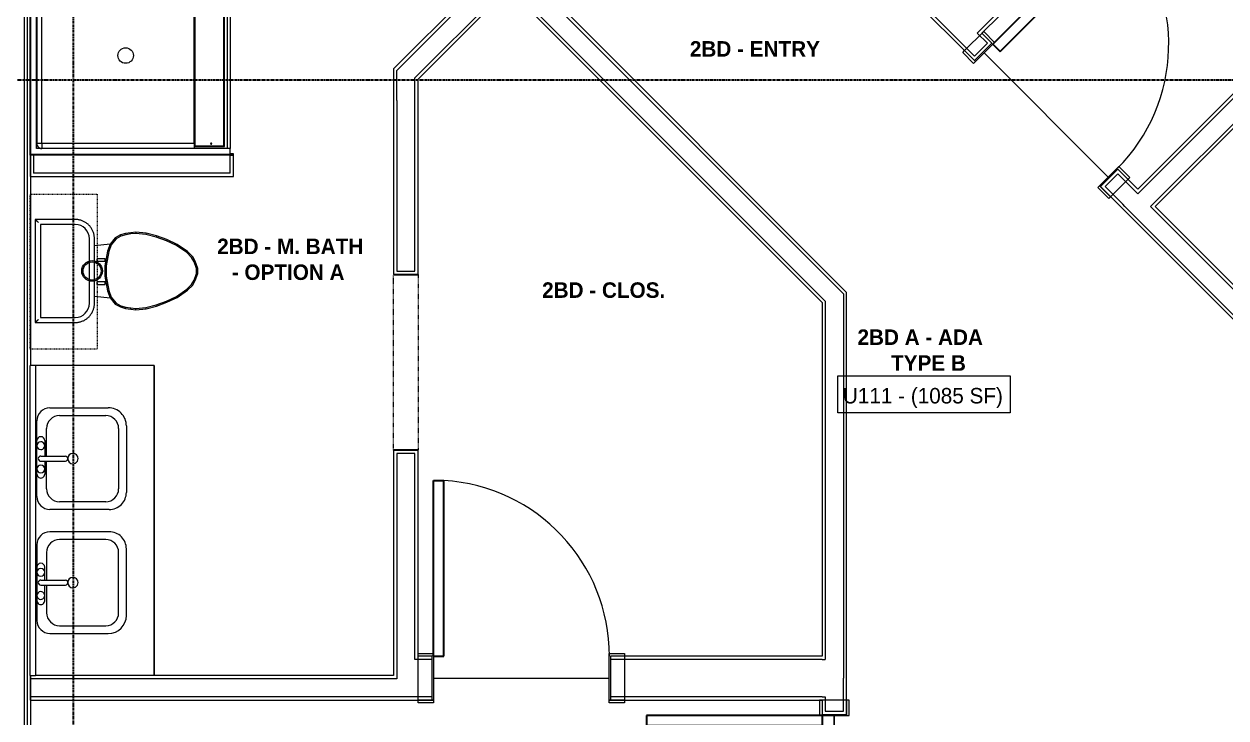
# Model space of a CAD drawing. Header units: inches. Extents: x -4093 to -1777, y 9773 to 12264.
# Drawn here: x -2509.9 to -2277.1, y 11411.7 to 11546 of the extents above; entities that cross this region are included whole.
import ezdxf

# ---------------------------------------------------------------- set-up
doc = ezdxf.new("R2010")
doc.units = ezdxf.units.IN
doc.header["$MEASUREMENT"] = 0
for name, pattern in [('Dash', [0.25, 0.125, -0.125]), ('Grid Line 1_2_', [0.875, 0.5, -0.125, 0.125, -0.125]), ('Overhead', [0.15625, 0.09375, -0.0625])]:
    doc.linetypes.add(name, pattern=pattern)
for name, color, linetype, lineweight in [('0-1', 7, 'Continuous', 5), ('0-2', 7, 'Continuous', 9), ('A-AREA-IDEN', 2, 'Continuous', 9), ('A-DETL-MEDM-1', 10, 'Continuous', 30), ('A-DETL-MEDM-2', 33, 'Overhead', 9), ('A-DOOR-1', 7, 'Continuous', 9), ('A-DOOR-2', 10, 'Continuous', 30), ('A-FLOR-1', 7, 'Continuous', 9), ('A-WALL-1', 7, 'Continuous', 9), ('A-WALL-2', 250, 'Continuous', 18), ('I-WALL-1', 7, 'Continuous', 9), ('P-SANR-FIXT-1', 7, 'Continuous', 9), ('Q-CASE-1', 7, 'Continuous', 9), ('Q-CASE-2', 7, 'Dash', 9), ('S-GRID-1', 1, 'Grid Line 1_2_', 30)]:
    doc.layers.add(name, color=color, linetype=linetype, lineweight=lineweight)
doc.styles.add('Century Gothic', font='ufonts.com_century-gothic.ttf', dxfattribs={"height": 3})
doc.styles.add('Century Gothic_B', font='GOTHICB.TTF', dxfattribs={"height": 3})

# ---------------------------------------------------------------- blocks, each defined once
blk = doc.blocks.new('SWING - SINGLE - FLUSH - SWING - FLUSH - 2-10 x 6-8 - PRIVACY-4346067-BACKGROUND - 1ST FLOOR')
at = {"layer": 'A-DOOR-1'}
for p, q in [((-17, 2.87), (-20, 2.87)), ((-20, 2.87), (-20, -2.38)), ((-17, -2.38), (-17, 2.87)), ((20, 2.87), (17, 2.87)), ((17, 2.87), (17, -2.38)), ((20, -2.38), (20, 2.87)), ((-20, -2.38), (-17, -2.38)), ((-17, -2.38), (-20, -2.38)), ((-20, -2.38), (-20, -2.88)), ((-20, -2.88), (-17, -2.88)), ((-17, -2.88), (-17, -2.38)), ((17, -2.38), (20, -2.38)), ((20, -2.38), (17, -2.38)), ((17, -2.38), (17, -2.88)), ((17, -2.88), (20, -2.88)), ((20, -2.88), (20, -2.38))]:
    blk.add_line(p, q, dxfattribs=at)
blk.add_arc((17, 2.37), 34.07, 93.3657, 180, dxfattribs=at)
at = {"layer": 'A-DOOR-2'}
for p, q in [((15, 2.37), (15, 36.38)), ((17, 36.38), (15, 36.38)), ((17, 2.37), (17, 36.38)), ((17, 2.37), (15, 2.37))]:
    blk.add_line(p, q, dxfattribs=at)
blk = doc.blocks.new('Door-Opening - CLEAR OPENING - 34_ x 80_-3928451-BACKGROUND - 1ST FLOOR')
at = {"layer": 'A-DETL-MEDM-1'}
for p, q in [((-17.32, -2.38), (-17.32, 2.37)), ((16.68, 2.37), (16.68, -2.38))]:
    blk.add_line(p, q, dxfattribs=at)
at = {"layer": 'A-DETL-MEDM-2'}
for p, q in [((-17.32, 2.37), (16.68, 2.37)), ((16.68, -2.38), (-17.32, -2.38))]:
    blk.add_line(p, q, dxfattribs=at)
blk = doc.blocks.new('SWING - SINGLE - FLUSH - SWING - FLUSH - 2-10 x 6-8 - PRIVACY-4346078-BACKGROUND - 1ST FLOOR')
at = {"layer": 'A-DOOR-1'}
for p, q in [((-20, 4.25), (-20, 4.75)), ((-20, 4.75), (-17, 4.75)), ((-17, 4.75), (-17, 4.25)), ((17, 4.25), (17, 4.75)), ((17, 4.75), (20, 4.75)), ((20, 4.75), (20, 4.25)), ((-20, 4.25), (-17, 4.25)), ((-20, -4.75), (-20, 4.25)), ((-17, 4.25), (-20, 4.25)), ((-17, 4.25), (-17, -4.75)), ((17, 4.25), (20, 4.25)), ((17, -4.75), (17, 4.25)), ((20, 4.25), (17, 4.25)), ((20, 4.25), (20, -4.75)), ((-17, -4.75), (-20, -4.75)), ((20, -4.75), (17, -4.75))]:
    blk.add_line(p, q, dxfattribs=at)
blk.add_arc((17, -4.25), 34.07, 180, 266.6343, dxfattribs=at)
at = {"layer": 'A-DOOR-2'}
for p, q in [((15, -4.25), (15, -38.26)), ((17, -4.25), (15, -4.25)), ((17, -4.25), (17, -38.26)), ((17, -38.26), (15, -38.26))]:
    blk.add_line(p, q, dxfattribs=at)
blk = doc.blocks.new('M_Sink Vanity-Square - 500 x 440mm-1372835-BACKGROUND - 1ST FLOOR')
at = {"layer": 'P-SANR-FIXT-1'}
for p, q in [((-5.72, 10.23), (7.14, 10.23)), ((-5.22, 8.73), (6.46, 8.73)), ((-9.22, -4.59), (-9.22, 6.73)), ((-7.72, -2.72), (-7.72, 6.23)), ((8.96, 6.23), (8.96, -2.72)), ((10.46, 6.91), (10.46, -4.59)), ((0.12, -6.33), (0.12, -1.59)), ((1.12, -6.33), (1.12, -1.59)), ((0.12, -5.22), (-5.22, -5.22)), ((-2.88, -5.59), (0.12, -5.59)), ((6.46, -5.22), (1.12, -5.22)), ((1.12, -5.59), (3.62, -5.59)), ((7.96, -7.09), (-6.72, -7.09)), ((3.62, -7.09), (-2.88, -7.09))]:
    blk.add_line(p, q, dxfattribs=at)
for centre, radius, start, end in [((-5.72, 6.73), 3.5, 90, 180), ((7.14, 6.91), 3.32, 360, 90), ((-5.22, 6.23), 2.5, 90, 180), ((6.46, 6.23), 2.5, 360, 90), ((0.62, -0.13), 1, 360, 180), ((0.62, -0.13), 1, 180, 0), ((0.62, -1.59), 0.5, 360, 180), ((-6.72, -4.59), 2.5, 180, 270), ((-5.22, -2.72), 2.5, 180, 270), ((6.46, -2.72), 2.5, 270, 360), ((7.96, -4.59), 2.5, 270, 0), ((-2.88, -6.34), 0.75, 90, 270), ((-1.88, -6.34), 0.75, 360, 180), ((-1.88, -6.34), 0.75, 180, 0), ((0.62, -6.33), 0.5, 180, 0), ((2.62, -6.34), 0.75, 0, 180), ((2.62, -6.34), 0.75, 180, 0), ((3.62, -6.34), 0.75, 270, 90)]:
    blk.add_arc(centre, radius, start, end, dxfattribs=at)
blk = doc.blocks.new('Toilet-Domestic-3D - Toilet-Domestic-3D-V40-BACKGROUND - 1ST FLOOR')
at = {"layer": 'P-SANR-FIXT-1'}
for p, q in [((-9.98, 19.48), (-9.98, 11.75)), ((9.98, 19.48), (-9.98, 19.48)), ((-9.86, 19.36), (-9.98, 19.48)), ((9.98, 19.48), (9.86, 19.36)), ((9.98, 11.75), (9.98, 19.48)), ((9, 18.5), (-9, 18.5)), ((-9, 18.5), (-9, 11.75)), ((-9, 18.5), (-9, 11.75)), ((9, 18.5), (-9, 18.5)), ((9, 11.75), (9, 18.5)), ((9, 11.75), (9, 18.5)), ((-6.25, 9), (6.25, 9)), ((-6.25, 9), (6.25, 9)), ((-6.25, 8.02), (6.25, 8.02)), ((-4.86, 8.02), (-5.21, 5)), ((5.21, 5), (4.86, 8.02)), ((-5.21, 5), (-6.4, 4)), ((-5.08, 4.78), (-6.21, 3.84)), ((-3.84, 5.5), (-5.21, 5)), ((-5.21, 5), (-5.08, 4.78)), ((-3.77, 5.26), (-5.08, 4.78)), ((-1, 6), (-3.84, 5.5)), ((-3.84, 5.5), (-3.77, 5.26)), ((-0.98, 5.75), (-3.77, 5.26)), ((-1, 6), (-0.98, 5.75)), ((1, 6), (-1, 6)), ((0.98, 5.75), (-0.98, 5.75)), ((1, 6), (0.98, 5.75)), ((3.77, 5.26), (0.98, 5.75)), ((3.84, 5.5), (1, 6)), ((3.84, 5.5), (3.77, 5.26)), ((5.08, 4.78), (3.77, 5.26)), ((5.21, 5), (3.84, 5.5)), ((5.21, 5), (5.08, 4.78)), ((6.21, 3.84), (5.08, 4.78)), ((6.4, 4), (5.21, 5)), ((-6.97, 3), (-7.24, 2)), ((-6.73, 2.9), (-6.99, 1.95)), ((-6.4, 4), (-6.97, 3)), ((-6.97, 3), (-6.73, 2.9)), ((-6.21, 3.84), (-6.73, 2.9)), ((-6.21, 3.84), (-6.4, 4)), ((6.4, 4), (6.21, 3.84)), ((6.73, 2.9), (6.21, 3.84)), ((6.97, 3), (6.4, 4)), ((6.97, 3), (6.73, 2.9)), ((6.99, 1.95), (6.73, 2.9)), ((7.24, 2), (6.97, 3)), ((-7.41, 1), (-7.5, 0)), ((-7.24, 2), (-7.41, 1)), ((-7.41, 1), (-7.16, 0.96)), ((-7.16, 0.96), (-7.25, 0)), ((-7.24, 2), (-6.99, 1.95)), ((-6.99, 1.95), (-7.16, 0.96)), ((7.24, 2), (6.99, 1.95)), ((7.16, 0.96), (6.99, 1.95)), ((7.41, 1), (7.16, 0.96)), ((7.25, 0), (7.16, 0.96)), ((7.41, 1), (7.24, 2)), ((7.5, 0), (7.25, 0)), ((7.5, 0), (7.41, 1)), ((-7.5, 0), (-7.25, 0)), ((-7.5, 0), (-7.33, -1.99)), ((-7.33, -1.99), (-7.08, -1.95)), ((-7.33, -1.99), (-6.79, -4)), ((-7.25, 0), (-7.08, -1.95)), ((-7.08, -1.95), (-6.55, -3.92)), ((6.55, -3.92), (7.08, -1.95)), ((6.79, -4), (7.33, -1.99)), ((7.08, -1.95), (7.25, 0)), ((7.33, -1.99), (7.08, -1.95)), ((7.33, -1.99), (7.5, 0)), ((-6.79, -4), (-6.55, -3.92)), ((-6.79, -4), (-6.06, -6)), ((-6.55, -3.92), (-5.83, -5.9)), ((5.83, -5.9), (6.55, -3.92)), ((6.06, -6), (6.79, -4)), ((6.79, -4), (6.55, -3.92)), ((-6.06, -6), (-5.83, -5.9)), ((-6.06, -6), (-5.13, -8)), ((-5.83, -5.9), (-4.91, -7.88)), ((4.91, -7.88), (5.83, -5.9)), ((5.13, -8), (6.06, -6)), ((6.06, -6), (5.83, -5.9)), ((-5.13, -8), (-4.91, -7.88)), ((-5.13, -8), (-3.74, -10)), ((-4.91, -7.88), (-3.55, -9.84)), ((3.55, -9.84), (4.91, -7.88)), ((3.74, -10), (5.13, -8)), ((5.13, -8), (4.91, -7.88)), ((-3.74, -10), (-3.55, -9.84)), ((-3.74, -10), (-2.74, -11)), ((-3.55, -9.84), (-2.59, -10.8)), ((-2.74, -11), (-2.59, -10.8)), ((-2.74, -11), (-1.87, -11.5)), ((-2.59, -10.8), (-1.77, -11.27)), ((-1.87, -11.5), (-1.77, -11.27)), ((-1.87, -11.5), (-0.5, -12)), ((-1.77, -11.27), (-0.46, -11.75)), ((0.46, -11.75), (1.77, -11.27)), ((0.5, -12), (1.87, -11.5)), ((1.77, -11.27), (2.59, -10.8)), ((1.87, -11.5), (1.77, -11.27)), ((1.87, -11.5), (2.74, -11)), ((2.59, -10.8), (3.55, -9.84)), ((2.74, -11), (2.59, -10.8)), ((2.74, -11), (3.74, -10)), ((3.74, -10), (3.55, -9.84)), ((-0.5, -12), (-0.46, -11.75)), ((-0.5, -12), (0.5, -12)), ((-0.46, -11.75), (0.46, -11.75)), ((0.5, -12), (0.46, -11.75))]:
    blk.add_line(p, q, dxfattribs=at)
at = {"layer": 'P-SANR-FIXT-1', "flags": 128}
for points in [[(-9.98, 11.75), (-9.97, 11.6), (-9.97, 11.45), (-9.95, 11.3), (-9.93, 11.16), (-9.9, 11.01), (-9.87, 10.86), (-9.83, 10.72), (-9.79, 10.58), (-9.74, 10.44), (-9.68, 10.3), (-9.62, 10.16), (-9.56, 10.03), (-9.48, 9.9), (-9.41, 9.77), (-9.33, 9.65), (-9.24, 9.52), (-9.15, 9.41), (-9.05, 9.29), (-8.95, 9.18), (-8.85, 9.08), (-8.74, 8.97), (-8.62, 8.88), (-8.51, 8.78), (-8.39, 8.7), (-8.26, 8.61), (-8.14, 8.54), (-8.01, 8.46), (-7.87, 8.4), (-7.74, 8.33), (-7.6, 8.28), (-7.46, 8.22), (-7.32, 8.18), (-7.17, 8.14), (-7.03, 8.11), (-6.88, 8.08), (-6.74, 8.05), (-6.59, 8.04), (-6.44, 8.03), (-6.29, 8.02), (-6.25, 8.02)], [(6.25, 8.02), (6.4, 8.03), (6.55, 8.03), (6.7, 8.05), (6.84, 8.07), (6.99, 8.1), (7.14, 8.13), (7.28, 8.17), (7.42, 8.21), (7.56, 8.26), (7.7, 8.32), (7.84, 8.38), (7.97, 8.44), (8.1, 8.52), (8.23, 8.59), (8.35, 8.67), (8.48, 8.76), (8.59, 8.85), (8.71, 8.95), (8.82, 9.05), (8.92, 9.15), (9.03, 9.26), (9.12, 9.38), (9.22, 9.49), (9.3, 9.61), (9.39, 9.74), (9.46, 9.86), (9.54, 9.99), (9.6, 10.13), (9.67, 10.26), (9.72, 10.4), (9.78, 10.54), (9.82, 10.68), (9.86, 10.83), (9.89, 10.97), (9.92, 11.12), (9.95, 11.26), (9.96, 11.41), (9.97, 11.56), (9.98, 11.71), (9.98, 11.75)]]:
    blk.add_lwpolyline(points, dxfattribs=at)
at = {"layer": 'P-SANR-FIXT-1'}
for radius in [2, 1.75]:
    blk.add_circle((0, 8.48), radius, dxfattribs=at)
for centre, start, end in [((-6.25, 11.75), 180, 270), ((-6.25, 11.75), 180, 270), ((6.25, 11.75), 270, 360), ((6.25, 11.75), 270, 360)]:
    blk.add_arc(centre, 2.75, start, end, dxfattribs=at)
for points in [[(-9.98, 19.48), (-9.98, 19.48), (-9.98, 19.48), (-9.98, 19.48)], [(9.98, 19.48), (9.98, 19.48), (9.98, 19.48), (9.98, 19.48)]]:
    blk.add_open_spline(points, degree=3, dxfattribs=at)
for points, knots in [([(-9.37, 18.87), (-9.41, 18.91), (-9.47, 18.97), (-9.55, 19.05), (-9.6, 19.1), (-9.66, 19.16), (-9.71, 19.21), (-9.75, 19.25), (-9.78, 19.28), (-9.8, 19.3), (-9.82, 19.32), (-9.85, 19.35), (-9.86, 19.36), (-9.86, 19.36)], [0, 0, 0, 0, 0.166667, 0.25, 0.333333, 0.416667, 0.5, 0.583333, 0.666667, 0.708333, 0.75, 0.833333, 1, 1, 1, 1]), ([(9.86, 19.36), (9.86, 19.36), (9.85, 19.35), (9.82, 19.32), (9.8, 19.3), (9.78, 19.28), (9.75, 19.25), (9.71, 19.21), (9.66, 19.16), (9.6, 19.1), (9.55, 19.05), (9.47, 18.97), (9.41, 18.91), (9.37, 18.87)], [-1, -1, -1, -1, -0.833333, -0.75, -0.708333, -0.666667, -0.583333, -0.5, -0.416667, -0.333333, -0.25, -0.166667, 0, 0, 0, 0])]:
    blk.add_open_spline(points, degree=3, knots=knots, dxfattribs=at)
blk = doc.blocks.new('Bath Vanity - Bath Vanity 60_-V41-BACKGROUND - 1ST FLOOR')
at = {"layer": 'Q-CASE-1'}
for p, q in [((30.74, 24), (-29.26, 24)), ((-29.26, 24), (-29.26, 1))]:
    blk.add_line(p, q, dxfattribs=at)
blk = doc.blocks.new('BATHROOM MIRROR - BATHROOM MIRROR  60_-3802719-BACKGROUND - 1ST FLOOR')
at = {"layer": 'Q-CASE-1'}
for p, q in [((-29.26, -23), (30.74, -23)), ((-29.26, -23), (-29.26, -24)), ((30.74, -24), (30.74, -23)), ((30.74, -24), (-29.26, -24))]:
    blk.add_line(p, q, dxfattribs=at)
blk = doc.blocks.new('300 Series Wall Hung Cabinet_326 - 30_-2909953-BACKGROUND - 1ST FLOOR')
at = {"layer": 'Q-CASE-1'}
for p, q in [((-2.01, 14.69), (-2.5, 14.69)), ((-2.5, 14.69), (-2.5, 13.19)), ((-2.01, 13.19), (-2.01, 14.69)), ((2.49, 14.69), (2, 14.69)), ((2, 14.69), (2, 13.19)), ((2.49, 13.19), (2.49, 14.69)), ((-2.01, 13.19), (-2.5, 13.19)), ((2.49, 13.19), (2, 13.19))]:
    blk.add_line(p, q, dxfattribs=at)
at = {"layer": 'Q-CASE-2'}
for p, q in [((-15, 0.19), (-15, 13.19)), ((-15, 13.19), (15, 13.19)), ((15, 13.19), (15, 0.19)), ((15, 0.19), (-15, 0.19))]:
    blk.add_line(p, q, dxfattribs=at)
blk = doc.blocks.new('M_Sink Vanity-Square - 500 x 440mm-1352614-BACKGROUND - 1ST FLOOR')
at = {"layer": 'P-SANR-FIXT-1'}
for p, q in [((7.96, 7.09), (-6.72, 7.09)), ((3.62, 7.09), (-2.88, 7.09)), ((0.12, 5.22), (-5.22, 5.22)), ((-2.88, 5.59), (0.12, 5.59)), ((0.12, 6.33), (0.12, 1.59)), ((1.12, 6.33), (1.12, 1.59)), ((1.12, 5.59), (3.62, 5.59)), ((6.46, 5.22), (1.12, 5.22)), ((-9.22, 4.59), (-9.22, -6.73)), ((-7.72, 2.72), (-7.72, -6.23)), ((8.96, -6.23), (8.96, 2.72)), ((10.46, -6.91), (10.46, 4.59)), ((-5.22, -8.73), (6.46, -8.73)), ((-5.72, -10.23), (7.14, -10.23))]:
    blk.add_line(p, q, dxfattribs=at)
for centre, radius, start, end in [((-6.72, 4.59), 2.5, 90, 180), ((-2.88, 6.34), 0.75, 90, 270), ((-1.88, 6.34), 0.75, 360, 180), ((2.62, 6.34), 0.75, 360, 180), ((3.62, 6.34), 0.75, 270, 90), ((7.96, 4.59), 2.5, 360, 90), ((-5.22, 2.72), 2.5, 90, 180), ((-1.88, 6.34), 0.75, 180, 0), ((0.62, 6.33), 0.5, 360, 180), ((2.62, 6.34), 0.75, 180, 360), ((6.46, 2.72), 2.5, 0, 90), ((0.62, 0.13), 1, 360, 180), ((0.62, 0.13), 1, 180, 0), ((0.62, 1.59), 0.5, 180, 0), ((-5.72, -6.73), 3.5, 180, 270), ((-5.22, -6.23), 2.5, 180, 270), ((6.46, -6.23), 2.5, 270, 0), ((7.14, -6.91), 3.32, 270, 0)]:
    blk.add_arc(centre, radius, start, end, dxfattribs=at)
blk = doc.blocks.new('SWING - SINGLE - FLUSH - SWING - FLUSH - 2-10 x 6-8 - PRIVACY-V6-BACKGROUND - 1ST FLOOR')
at = {"layer": 'A-DOOR-1'}
for p, q in [((-20, 2.37), (-20, 2.87)), ((-20, 2.87), (-17, 2.87)), ((-20, 2.37), (-17, 2.37)), ((-20, -2.88), (-20, 2.37)), ((-17, 2.37), (-20, 2.37)), ((-17, 2.87), (-17, 2.37)), ((-17, 2.37), (-17, -2.88)), ((17, 2.37), (17, 2.87)), ((17, 2.87), (20, 2.87)), ((17, 2.37), (20, 2.37)), ((17, -2.88), (17, 2.37)), ((20, 2.37), (17, 2.37)), ((20, 2.87), (20, 2.37)), ((20, 2.37), (20, -2.88)), ((-17, -2.88), (-20, -2.88)), ((20, -2.88), (17, -2.88))]:
    blk.add_line(p, q, dxfattribs=at)
blk.add_arc((17, -2.38), 34.07, 180, 266.6343, dxfattribs=at)
at = {"layer": 'A-DOOR-2'}
for p, q in [((15, -2.38), (15, -36.38)), ((17, -2.38), (15, -2.38)), ((17, -2.38), (17, -36.38)), ((17, -36.38), (15, -36.38))]:
    blk.add_line(p, q, dxfattribs=at)
blk = doc.blocks.new('The Shower - The Shower-4050272-BACKGROUND - 1ST FLOOR')
at = {"layer": 'P-SANR-FIXT-1'}
for p, q in [((0, -0.5), (38.5, -0.5)), ((0, -39.25), (0, -0.5)), ((0.12, -39.25), (0.12, -0.63)), ((0.12, -0.63), (38.38, -0.63)), ((1.25, -39.25), (1.25, -1.75)), ((1.25, -1.75), (37.25, -1.75)), ((1.38, -2.26), (1.37, -2.28)), ((1.42, -2.2), (1.4, -2.23)), ((1.58, -2.01), (1.51, -2.08)), ((1.73, -1.9), (1.7, -1.92)), ((2.01, -1.78), (1.93, -1.8)), ((2.25, -1.77), (2.25, -1.75)), ((36.25, -1.77), (2.25, -1.77)), ((36.25, -1.77), (36.25, -1.75)), ((36.57, -1.8), (36.49, -1.78)), ((36.8, -1.92), (36.77, -1.9)), ((36.99, -2.08), (36.92, -2.01)), ((37.1, -2.23), (37.08, -2.2)), ((37.13, -2.28), (37.12, -2.26)), ((37.25, -1.75), (37.25, -17.52)), ((38.38, -0.63), (38.38, -39.25)), ((38.5, -0.5), (38.5, -39.25)), ((1.3, -2.43), (1.28, -2.51)), ((2.2, -32.27), (2.2, -2.75)), ((36.25, -2.7), (2.25, -2.7)), ((36.3, -18.11), (36.3, -2.75)), ((37.22, -2.51), (37.2, -2.43)), ((36.3, -32.27), (36.3, -18.89)), ((37.25, -19.48), (37.25, -39.25)), ((1.62, -32.27), (1.62, -38.13)), ((36.75, -32.38), (1.75, -32.38)), ((1.75, -32.38), (1.75, -38)), ((2.2, -32.27), (36.3, -32.27)), ((36.75, -38), (36.75, -32.38)), ((36.88, -38.13), (36.88, -32.27)), ((0.12, -39.25), (0, -39.25)), ((0.12, -39.25), (1.25, -39.25)), ((1.25, -38.75), (37.25, -38.75)), ((1.25, -39.25), (1.25, -38.75)), ((37.25, -39.25), (1.25, -39.25)), ((1.62, -38.13), (36.88, -38.13)), ((1.75, -38), (36.75, -38)), ((37.25, -38.75), (37.25, -39.25)), ((37.25, -39.25), (38.38, -39.25)), ((38.5, -39.25), (38.38, -39.25))]:
    blk.add_line(p, q, dxfattribs=at)
blk.add_circle((19.25, -19), 1.5, dxfattribs=at)
for centre, radius, start, end in [((2.25, -2.75), 1, 90, 180), ((36.25, -2.75), 1, 0, 90), ((2.2, -35.56), 0.125, 0, 180), ((2.2, -35.56), 0.125, 180, 0), ((36.3, -35.56), 0.125, 0, 180), ((36.3, -35.56), 0.125, 180, 0)]:
    blk.add_arc(centre, radius, start, end, dxfattribs=at)
for centre, start_param, end_param in [((2.2, -32.28), 1.570796, 3.141593), ((36.3, -32.28), 0, 1.570796)]:
    blk.add_ellipse(centre, major_axis=(0.95, 0), ratio=0.019505, start_param=start_param, end_param=end_param, dxfattribs=at)
for points, knots in [([(2.25, -1.77), (2.18, -1.77), (2.05, -1.78), (1.8, -1.86), (1.52, -2.04), (1.34, -2.32), (1.26, -2.57), (1.25, -2.7), (1.25, -2.77)], [0, 0, 0, 0, 0.125, 0.25, 0.5, 0.75, 0.875, 1, 1, 1, 1]), ([(1.38, -2.25), (1.41, -2.21), (1.47, -2.12), (1.54, -2.04), (1.59, -2)], [-0.6665731, -0.6665731, -0.6665731, -0.6665731, -0.5714286, -0.4611793, -0.4611793, -0.4611793, -0.4611793]), ([(1.75, -1.88), (1.77, -1.87), (1.86, -1.82), (2.03, -1.77), (2.17, -1.75), (2.25, -1.75)], [-0.3333068, -0.3333068, -0.3333068, -0.3333068, -0.2857143, -0.1428571, 0, 0, 0, 0]), ([(36.25, -1.75), (36.31, -1.75), (36.42, -1.76), (36.59, -1.8), (36.7, -1.85), (36.75, -1.88)], [-1, -1, -1, -1, -0.8928571, -0.7857143, -0.6666667, -0.6666667, -0.6666667, -0.6666667]), ([(37.25, -2.77), (37.25, -2.7), (37.24, -2.57), (37.16, -2.32), (36.98, -2.04), (36.7, -1.86), (36.45, -1.78), (36.32, -1.77), (36.25, -1.77)], [0, 0, 0, 0, 0.125, 0.25, 0.5, 0.75, 0.875, 1, 1, 1, 1]), ([(36.75, -1.88), (36.79, -1.91), (36.89, -1.97), (36.97, -2.05), (37.01, -2.1)], [-0.6665731, -0.6665731, -0.6665731, -0.6665731, -0.5714286, -0.4475924, -0.4475924, -0.4475924, -0.4475924]), ([(37.12, -2.25), (37.13, -2.27), (37.16, -2.33), (37.18, -2.38), (37.19, -2.42)], [-0.3333068, -0.3333068, -0.3333068, -0.3333068, -0.2857143, -0.2174647, -0.2174647, -0.2174647, -0.2174647]), ([(2.25, -2.7), (2.24, -2.7), (2.24, -2.7), (2.23, -2.7), (2.22, -2.71), (2.22, -2.71), (2.21, -2.72), (2.21, -2.73), (2.2, -2.74), (2.2, -2.74), (2.2, -2.75), (2.2, -2.75)], [-1, -1, -1, -1, -0.833333, -0.75, -0.666667, -0.583333, -0.416667, -0.333333, -0.208333, -0.083333, 0, 0, 0, 0]), ([(36.3, -2.75), (36.3, -2.74), (36.3, -2.74), (36.3, -2.73), (36.29, -2.72), (36.29, -2.72), (36.28, -2.71), (36.27, -2.71), (36.26, -2.7), (36.26, -2.7), (36.25, -2.7), (36.25, -2.7)], [-1, -1, -1, -1, -0.833333, -0.75, -0.666667, -0.583333, -0.416667, -0.333333, -0.208333, -0.083333, 0, 0, 0, 0])]:
    blk.add_open_spline(points, degree=3, knots=knots, dxfattribs=at)
for points in [[(1.35, -2.32), (1.36, -2.3), (1.37, -2.27), (1.38, -2.25)], [(1.63, -1.97), (1.67, -1.94), (1.71, -1.91), (1.75, -1.88)], [(2.25, -2.7), (2.25, -2.62), (2.25, -2.45), (2.25, -2.22), (2.25, -2.03), (2.25, -1.88), (2.25, -1.82), (2.25, -1.8)], [(36.25, -2.7), (36.25, -2.62), (36.25, -2.45), (36.25, -2.22), (36.25, -2.03), (36.25, -1.88), (36.25, -1.82), (36.25, -1.8)], [(37.04, -2.14), (37.07, -2.18), (37.09, -2.21), (37.12, -2.25)], [(1.25, -2.75), (1.25, -2.74), (1.25, -2.72), (1.25, -2.71)], [(2.2, -2.75), (2.12, -2.75), (1.95, -2.75), (1.72, -2.75), (1.52, -2.76), (1.37, -2.76), (1.27, -2.76), (1.25, -2.77), (1.25, -2.77)], [(36.3, -2.75), (36.38, -2.75), (36.55, -2.75), (36.78, -2.75), (36.98, -2.76), (37.13, -2.76), (37.23, -2.76), (37.25, -2.77), (37.25, -2.77)], [(37.25, -2.67), (37.25, -2.7), (37.25, -2.72), (37.25, -2.75)]]:
    blk.add_open_spline(points, degree=3, dxfattribs=at)
blk = doc.blocks.new('CTR - 1st Phase - Unit Layouts_rvt-1-BACKGROUND - 1ST FLOOR')
at = {"layer": 'A-FLOR-1'}
for p, q in [((-2299.88, 11516.41), (-2323.92, 11540.45)), ((-2323.92, 11540.45), (-2299.88, 11516.41)), ((-2484.68, 11479.93), (-2484.68, 11419.93)), ((-2430.56, 11419.43), (-2396.56, 11419.43)), ((-2352.94, 11412.18), (-2352.94, 11378.18)), ((-2352.94, 11378.18), (-2352.94, 11412.18))]:
    blk.add_line(p, q, dxfattribs=at)
at = {"layer": 'A-WALL-1'}
for p, q in [((-2350.56, 11494.08), (-2449.38, 11592.9)), ((-2381.88, 11595.05), (-2325.78, 11538.95)), ((-2324.36, 11544.26), (-2283.97, 11584.65)), ((-2419.42, 11556.22), (-2438.31, 11537.33)), ((-2433.56, 11535.36), (-2416.06, 11552.87)), ((-2416.06, 11552.87), (-2355.31, 11492.12)), ((-2322.42, 11542.31), (-2324.36, 11544.26)), ((-2262.61, 11545.61), (-2294.17, 11514.06)), ((-2325.78, 11538.95), (-2322.42, 11542.31)), ((-2290.81, 11510.7), (-2261.8, 11539.7)), ((-2438.31, 11537.33), (-2438.31, 11536.45)), ((-2438.31, 11536.45), (-2438.31, 11530.61)), ((-2433.56, 11497.55), (-2433.56, 11535.36)), ((-2438.31, 11530.61), (-2438.31, 11497.55)), ((-2508.69, 11520.68), (-2508.69, 11517.18)), ((-2469.31, 11520.93), (-2469.94, 11520.93)), ((-2469.31, 11520.68), (-2469.31, 11520.93)), ((-2469.31, 11517.18), (-2469.31, 11520.68)), ((-2508.69, 11517.18), (-2508.69, 11516.55)), ((-2508.69, 11516.55), (-2469.31, 11516.55)), ((-2469.31, 11516.55), (-2469.31, 11517.18)), ((-2298.02, 11517.92), (-2301.38, 11514.56)), ((-2294.17, 11514.06), (-2298.02, 11517.92)), ((-2301.38, 11514.56), (-2297.53, 11510.7)), ((-2297.53, 11510.7), (-2297.08, 11510.26)), ((-2297.08, 11510.26), (-2294.17, 11507.34)), ((-2268.47, 11488.36), (-2290.81, 11510.7)), ((-2294.17, 11507.34), (-2270.44, 11483.61)), ((-2350.56, 11493.2), (-2350.56, 11494.08)), ((-2350.56, 11487.37), (-2350.56, 11493.2)), ((-2355.31, 11492.12), (-2355.31, 11423.68)), ((-2350.56, 11419.43), (-2350.56, 11487.37)), ((-2438.31, 11463.55), (-2438.31, 11419.93)), ((-2433.56, 11423.68), (-2433.56, 11463.55)), ((-2508.69, 11419.93), (-2508.69, 11415.18)), ((-2438.31, 11419.93), (-2507.68, 11419.93)), ((-2350.56, 11412.43), (-2350.56, 11419.43)), ((-2508.69, 11415.18), (-2438.31, 11415.18)), ((-2438.31, 11415.18), (-2434.19, 11415.18)), ((-2434.19, 11415.18), (-2433.56, 11415.18)), ((-2355.31, 11415.18), (-2355.31, 11412.43)), ((-2355.31, 11412.43), (-2350.56, 11412.43))]:
    blk.add_line(p, q, dxfattribs=at)
at = {"layer": 'A-WALL-2'}
for p, q in [((-2380.99, 11595.05), (-2325.78, 11539.84)), ((-2351.19, 11493.83), (-2449.38, 11592.02)), ((-2283.97, 11585.53), (-2324.81, 11544.7)), ((-2437.69, 11537.07), (-2418.98, 11555.78)), ((-2434.19, 11535.62), (-2416.5, 11553.31)), ((-2416.06, 11553.75), (-2354.69, 11492.38)), ((-2324.81, 11544.7), (-2325.25, 11544.26)), ((-2323.3, 11542.31), (-2325.25, 11544.26)), ((-2294.17, 11513.17), (-2261.73, 11545.61)), ((-2324.54, 11541.07), (-2323.3, 11542.31)), ((-2325.78, 11539.84), (-2324.54, 11541.07)), ((-2291.69, 11510.7), (-2261.18, 11541.21)), ((-2437.69, 11532.12), (-2437.69, 11537.07)), ((-2434.19, 11534.74), (-2434.19, 11535.62)), ((-2434.19, 11498.18), (-2434.19, 11534.74)), ((-2437.69, 11531.24), (-2437.69, 11532.12)), ((-2437.69, 11531.24), (-2437.69, 11498.18)), ((-2508.06, 11520.68), (-2508.06, 11517.18)), ((-2469.94, 11520.68), (-2469.31, 11520.68)), ((-2469.94, 11517.18), (-2469.94, 11520.68)), ((-2469.31, 11520.68), (-2469.94, 11520.68)), ((-2469.94, 11517.18), (-2508.06, 11517.18)), ((-2298.02, 11517.03), (-2299.26, 11515.79)), ((-2294.61, 11513.62), (-2298.02, 11517.03)), ((-2299.26, 11515.79), (-2300.5, 11514.56)), ((-2300.5, 11514.56), (-2297.08, 11511.14)), ((-2294.17, 11513.17), (-2294.61, 11513.62)), ((-2296.64, 11510.7), (-2297.08, 11511.14)), ((-2294.17, 11508.22), (-2296.64, 11510.7)), ((-2291.25, 11510.26), (-2291.69, 11510.7)), ((-2268.73, 11487.74), (-2291.25, 11510.26)), ((-2293.72, 11507.78), (-2294.17, 11508.22)), ((-2270.18, 11484.24), (-2293.72, 11507.78)), ((-2437.69, 11498.18), (-2435.94, 11498.18)), ((-2435.94, 11498.18), (-2434.19, 11498.18)), ((-2351.19, 11493.83), (-2351.19, 11488.88)), ((-2354.69, 11492.38), (-2354.69, 11491.49)), ((-2354.69, 11491.49), (-2354.69, 11423.05)), ((-2351.19, 11488.88), (-2351.19, 11487.99)), ((-2351.19, 11487.99), (-2351.19, 11419.43)), ((-2437.69, 11462.93), (-2437.69, 11419.3)), ((-2435.94, 11462.93), (-2437.69, 11462.93)), ((-2434.19, 11462.93), (-2435.94, 11462.93)), ((-2434.19, 11423.05), (-2434.19, 11462.93)), ((-2433.56, 11423.05), (-2434.19, 11423.05)), ((-2430.81, 11423.05), (-2433.56, 11423.05)), ((-2355.31, 11423.05), (-2396.31, 11423.05)), ((-2355.31, 11423.05), (-2354.69, 11423.05)), ((-2438.31, 11419.3), (-2508.69, 11419.3)), ((-2437.69, 11419.3), (-2438.31, 11419.3)), ((-2351.19, 11413.05), (-2351.19, 11419.43)), ((-2438.31, 11415.8), (-2508.69, 11415.8)), ((-2437.69, 11415.8), (-2438.31, 11415.8)), ((-2434.19, 11415.8), (-2437.69, 11415.8)), ((-2433.56, 11415.8), (-2434.19, 11415.8)), ((-2430.81, 11415.8), (-2433.56, 11415.8)), ((-2355.31, 11415.8), (-2396.31, 11415.8)), ((-2355.31, 11415.8), (-2354.69, 11415.8)), ((-2354.69, 11415.8), (-2354.69, 11413.05)), ((-2354.69, 11413.05), (-2352.94, 11413.05)), ((-2352.94, 11413.05), (-2351.19, 11413.05))]:
    blk.add_line(p, q, dxfattribs=at)
at = {"layer": 'I-WALL-1'}
for p, q in [((-2430.81, 11423.68), (-2433.56, 11423.68)), ((-2430.81, 11415.18), (-2430.81, 11423.68)), ((-2355.31, 11423.68), (-2396.31, 11423.68)), ((-2396.31, 11423.68), (-2396.31, 11415.18)), ((-2433.56, 11415.18), (-2430.81, 11415.18)), ((-2396.31, 11415.18), (-2355.31, 11415.18))]:
    blk.add_line(p, q, dxfattribs=at)
at = {"layer": '0-2'}
for name, p, rotation in [('SWING - SINGLE - FLUSH - SWING - FLUSH - 2-10 x 6-8 - PRIVACY-V6-BACKGROUND - 1ST FLOOR', (-2311.9, 11528.43), 134.9999999999262), ('The Shower - The Shower-4050272-BACKGROUND - 1ST FLOOR', (-2509.19, 11520.68), 89.99999999991755), ('300 Series Wall Hung Cabinet_326 - 30_-2909953-BACKGROUND - 1ST FLOOR', (-2508.87, 11498.11), 270.000000000141), ('Toilet-Domestic-3D - Toilet-Domestic-3D-V40-BACKGROUND - 1ST FLOOR', (-2488.21, 11498.24), 90.00000000027883), ('Door-Opening - CLEAR OPENING - 34_ x 80_-3928451-BACKGROUND - 1ST FLOOR', (-2435.94, 11480.87), 89.99999999997091), ('BATHROOM MIRROR - BATHROOM MIRROR  60_-3802719-BACKGROUND - 1ST FLOOR', (-2484.68, 11450.66), 270.0000000001047), ('Bath Vanity - Bath Vanity 60_-V41-BACKGROUND - 1ST FLOOR', (-2508.69, 11450.66), 270.0000000001864), ('M_Sink Vanity-Square - 500 x 440mm-1372835-BACKGROUND - 1ST FLOOR', (-2500.28, 11462.54), 270.0000000001967), ('SWING - SINGLE - FLUSH - SWING - FLUSH - 2-10 x 6-8 - PRIVACY-4346078-BACKGROUND - 1ST FLOOR', (-2413.56, 11419.43), 180), ('M_Sink Vanity-Square - 500 x 440mm-1352614-BACKGROUND - 1ST FLOOR', (-2500.28, 11437.31), 90.00000000001474), ('SWING - SINGLE - FLUSH - SWING - FLUSH - 2-10 x 6-8 - PRIVACY-4346067-BACKGROUND - 1ST FLOOR', (-2352.94, 11395.18), 90.00000000000514)]:
    blk.add_blockref(name, p, dxfattribs=dict(at, rotation=rotation))
blk = doc.blocks.new('CTR - 1st Phase - Common Walls_rvt-1-BACKGROUND - 1ST FLOOR')
at = {"layer": 'A-WALL-2'}
for p, q in [((-2509.81, 11284.29), (-2509.81, 11640.61)), ((-2509.19, 11284.29), (-2509.19, 11640.61))]:
    blk.add_line(p, q, dxfattribs=at)
at = {"layer": 'I-WALL-1'}
for p, q in [((-2508.56, 11479.93), (-2508.56, 11520.68)), ((-2508.56, 11284.29), (-2508.56, 11419.93))]:
    blk.add_line(p, q, dxfattribs=at)
blk = doc.blocks.new('CTR - 1st Phase - Structure_rvt-1-BACKGROUND - 1ST FLOOR')
at = {"layer": 'S-GRID-1'}
for p, q in [((-2500.32, 9772.61), (-2500.32, 12247.5)), ((-1777.25, 11535.19), (-4076.95, 11535.19))]:
    blk.add_line(p, q, dxfattribs=at)

msp = doc.modelspace()

# ---------------------------------------------------------------- linework, layer by layer
at = {"layer": 'A-AREA-IDEN', "flags": 128}
msp.add_lwpolyline([(-2352.28, 11477.93), (-2318.86, 11477.93), (-2318.86, 11470.77), (-2352.28, 11470.77)], close=True, dxfattribs=at)

# ---------------------------------------------------------------- block references
at = {"layer": '0-1'}
for name in ['CTR - 1st Phase - Structure_rvt-1-BACKGROUND - 1ST FLOOR', 'CTR - 1st Phase - Common Walls_rvt-1-BACKGROUND - 1ST FLOOR', 'CTR - 1st Phase - Unit Layouts_rvt-1-BACKGROUND - 1ST FLOOR']:
    msp.add_blockref(name, (0, 0), dxfattribs=at)

# ---------------------------------------------------------------- texts
at = {"layer": 'A-AREA-IDEN', "char_height": 3, "attachment_point": 1}
for s, insert, width, style in [('2BD - ENTRY', (-2380.91, 11542.72), 29.492, 'Century Gothic_B'), ('2BD - M. BATH', (-2472.47, 11504.5), 34.542, 'Century Gothic_B'), ('- OPTION A', (-2469.64, 11499.5), 27.775, 'Century Gothic_B'), ('2BD - CLOS.', (-2409.53, 11496.04), 29.29, 'Century Gothic_B'), ('2BD A - ADA', (-2348.45, 11486.93), 31.108, 'Century Gothic_B'), ('TYPE B', (-2341.95, 11481.93), 15.453, 'Century Gothic_B'), ('U111 - (1085 SF)', (-2351.28, 11475.6), 37.976, 'Century Gothic')]:
    msp.add_mtext(s, dxfattribs=dict(at, insert=insert, width=width, style=style))

doc.saveas('drawing.dxf')
